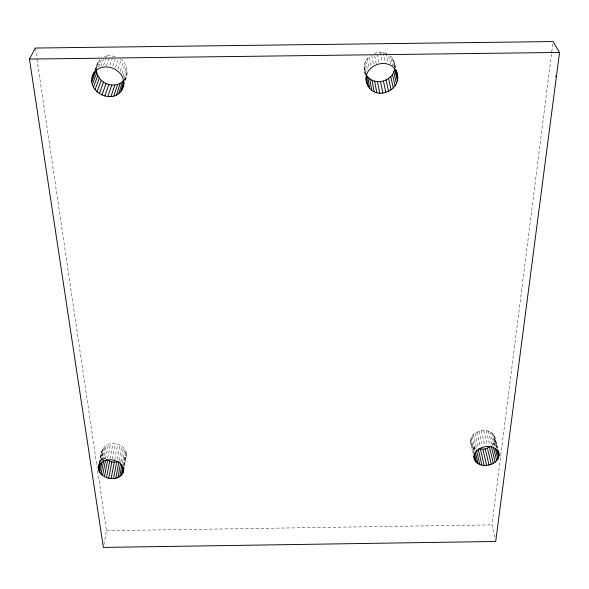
<?xml version="1.0" encoding="UTF-8"?>
<svg xmlns="http://www.w3.org/2000/svg" width="589" height="589" viewBox="0 0 589 589"><rect width="100%" height="100%" fill="white"/><g stroke="black" fill="none" stroke-linecap="round" stroke-linejoin="round"><path stroke-width="0.44" stroke-dasharray="2.94 2.21" d="M96.287 69.914L97.06 64.392L99.887 59.857L96.206 69.495M476.148 448.443C468.005 445.969 469.558 434.586 476.935 432.179C481.095 430.206 486.161 429.918 490.342 431.98C496.38 434.932 495.526 442.869 497.58 448.229M99.85 462.682C100.645 452.624 102.758 441.919 115.348 443.826C118.963 444.356 122.505 446.035 124.772 448.965C128.645 454.016 124.529 460.465 124.375 465.973M394.74 67.61C395.285 63.413 393.555 59.128 390.559 56.205L392.767 65.629M494.723 537.102L491.97 524.887L553.049 41.569M125.17 80.126C128.925 72.881 127.136 63.178 120.031 58.745M123.182 465.008L125.766 450.629M123.889 465.722L126.451 454.266M123.933 465.921L126.34 452.426M365.209 74.7C363.273 68.427 364.061 60.961 369.259 56.478L371.041 65.909M122.173 463.337L124.772 448.965M120.797 461.828L123.425 447.463M119.096 460.517L121.754 446.167M103.87 544.788L106.469 530.704L97.354 468.896M491.741 445.593L494.679 441.257L494.9 437.568M117.13 459.449L119.817 445.1M114.767 459.553L117.667 444.312M112.411 459.059L115.348 443.826M109.937 458.919L112.919 443.679M107.684 458.235L110.533 443.9M105.475 458.794L108.354 444.445M103.333 460.546L106.425 445.299M103.936 459.626L104.282 457.918L102.28 454.62L101.897 452.779M100.697 461.224L103.473 447.758M100.977 460.929L102.28 454.62M101.845 460.775L104.783 446.41M102.214 460.62L103.09 456.35M99.57 462.667L101.985 450.975M99.74 462.77L102.523 449.289M124.573 80.627L127.165 72.447M124.978 80.185L126.723 75.193M124.161 78.492L127.018 69.531M123.204 76.298L126.296 66.682M121.93 73.618L125.052 64.039M120.193 71.195L123.351 61.661M118.043 69.097L121.253 59.592M115.554 67.374L118.514 58.753M112.786 66.086L115.201 59.202M109.812 65.291L112.573 57.553M106.373 65.894L109.495 57.302M103.62 65.364L107.124 55.911L110.121 55.587L116.107 56.625M100.829 66.24L103.414 59.349M98.613 66.918L101.345 59.71M94.571 70.864L97.06 64.392M95.455 69.23L98.245 61.978M95.455 69.495L96.39 67.058M124.323 79.942L125.759 77.711M125.339 457.609L122.711 460.237L120.929 461.209M104.378 56.772L107.124 55.911M374.17 53.385C378.307 51.81 383.167 51.751 387.12 53.871M106.469 530.704L491.97 524.887M104.282 457.918L105.298 458.838M364.296 69.45L366.078 74.663M494.326 435.882L497.455 448.31M495.025 439.387L497.263 448.281M493.346 434.365L496.689 447.669M494.679 441.257L496.24 447.485M492.006 433.055L495.548 447.235M493.906 443.016L494.789 446.58M490.342 431.98L493.854 446.153M492.743 444.636L493.184 446.418M488.391 431.177L491.881 445.35M486.197 430.684L489.864 445.74M483.812 430.537L487.434 445.586M394.564 63.303L395.602 67.632M393.702 60.66L395.352 67.566M394.88 66.145L395.293 67.89M481.382 430.758L484.961 445.807M392.355 58.274L394.188 66.012M479.071 431.317L482.612 446.374M476.935 432.179L480.433 447.242M388.769 56.22L390.536 63.906M475.014 433.305L478.275 447.493M473.372 434.66L476.604 448.855M385.861 53.238L387.974 62.618M472.047 436.213L475.249 450.416M474.344 447.515L474.948 450.195M471.097 437.921L474.079 451.248M472.834 446.344L474.233 452.588M470.552 439.747L473.527 453.088M470.478 441.61L473.247 454.075M383.064 52.45L385.316 62.67M380.052 52.2L382.055 61.565M377.372 54.232L379.139 62.751M374.685 55.948L376.224 63.619M371.725 55.572L373.389 64.127M367.315 58.591L369.053 68.052M365.791 61.013L367.345 69.649M364.746 63.678L366.424 73.22M364.23 66.535L365.6 74.376M364.937 72.175L365.239 73.934M35.325 48.04L36.798 58.039M36.93 58.952L97.222 467.99"/><path stroke-width="0.88" d="M123.874 84.234C119.471 108.376 82.165 93.091 93.945 72.484M98.635 467.165C102.096 454.767 125.803 459.096 123.219 472.231C117.947 484.651 93.518 477.488 99.379 463.572M397.258 74.567C392.554 54.424 360.38 64.334 366.918 83.601C374.155 103.023 404.672 89.911 396.426 71.1M559.55 52.428L495.702 541.468L103.384 547.431L29.45 59.084L35.325 48.04L553.049 41.569L559.55 52.428L29.45 59.084M123.094 86.701L124.058 82.269M123.219 472.231L124.021 467.725M121.282 475.271L122.902 466.245M122.446 473.843L123.572 467.526M119.766 476.494L121.894 464.758M117.955 477.473L120.598 463.013M115.878 478.165L118.89 461.894L111.866 461.997L106.41 459.685M113.574 478.548L116.629 462.277M111.122 478.585L114.214 462.313M473.828 456.718C475.64 471.914 503.993 465.546 498.257 450.894M108.722 478.275L111.866 461.997M106.462 477.642L109.642 461.371M104.386 476.722L107.61 460.458M102.545 475.551L105.637 460.156M100.991 474.16L103.76 460.48M98.945 470.839L100.609 462.733M99.777 472.577L101.868 462.328M99.18 465.465L99.556 463.668M98.547 468.984L99.666 463.587M366.608 75.392C373.662 86.48 392.583 81.738 394.601 69.068L397.288 80.428M122.114 89.256L123.94 83.483M120.642 91.531L124.058 80.767M118.742 93.46L122.46 81.842L123.697 80.575M116.453 94.998L120.222 83.351L122.46 81.842M113.832 96.095L117.66 84.426L120.222 83.351M110.931 96.684L114.826 85.007L117.66 84.426M107.839 96.721L111.792 85.044L114.826 85.007M104.813 96.206L108.84 84.536L111.792 85.044M101.956 95.182L106.057 83.535C100.748 81.061 96.721 75.834 96.287 69.914M99.335 93.71L103.495 82.085M97.008 91.832L101.227 80.237M95.035 89.602L99.305 78.042M93.489 87.076L97.803 75.554M92.429 84.301L96.773 72.83M91.921 81.334L95.97 70.732M92.024 78.433L94.52 71.932M92.701 75.716C98.783 59.636 125.001 67.602 123.535 83.903M481.89 465.155L478.209 449.076L485.24 448.973L490.652 446.477M555.353 76.209L556.45 76.195M106.057 83.535L108.84 84.536M498.927 453.559C495.158 441.117 471.509 446.315 474.417 459.398M497.705 450.055L499.052 455.393M496.689 449.267L498.692 457.27M495.231 448.362L497.896 459.052M493.405 447.309L496.711 460.679M491.462 446.963L495.18 462.129M489.459 447.294L493.361 463.359M487.442 448.273L491.3 464.346M395.97 70.15L396.382 71.88M395.705 69.627L397.575 77.461M485.24 448.973L489.054 465.052M482.892 449.355L486.661 465.443M393.776 71.814L396.441 83.226M480.477 449.392L484.202 465.479M392.458 74.332L395.086 85.788M476.553 450.224L479.799 464.522M475.352 451.984L477.959 463.587M390.706 76.563L393.29 88.055M474.432 453.478L476.427 462.402M473.843 454.752L475.235 460.996M388.578 78.462L391.111 89.992M386.134 79.979L388.607 91.531M383.432 81.054L385.839 92.62M380.523 81.635L382.865 93.217M377.505 81.672L379.772 93.253M374.641 81.164L376.842 92.738M372.012 80.156L374.148 91.715M369.671 78.705L371.755 90.235M367.676 76.857L369.715 88.357M366.078 74.663L368.088 86.127M366.005 78.33L366.918 83.601"/></g></svg>
